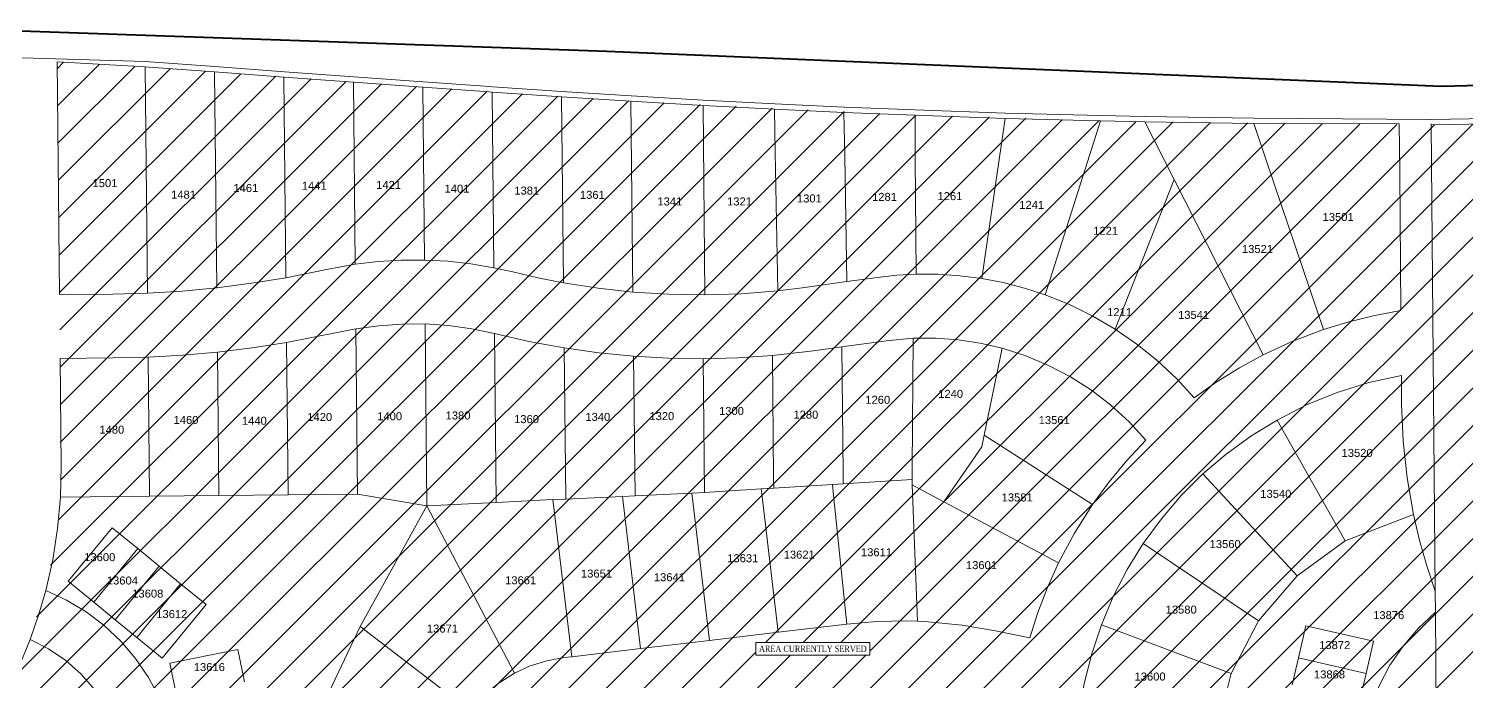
# Model space of a CAD drawing. Header units: feet. Extents: x 865220 to 2866543, y -2240498 to 973965.
# Drawn here: x 2859631 to 2860978, y 968054 to 968666 of the extents above; entities that cross this region are included whole.
import ezdxf
from ezdxf.enums import TextEntityAlignment as Align
from ezdxf.lldxf.tags import DXFTag

# ---------------------------------------------------------------- set-up
doc = ezdxf.new("R2010")
doc.units = ezdxf.units.FT
doc.header["$LTSCALE"] = 0.015
doc.header["$MEASUREMENT"] = 0
for name, color, linetype in [('48A', 112, '48A'), ('Dakota County Addresses', 7, 'Continuous'), ('Dakota County Parcels', 7, 'Continuous'), ('NOTES', 7, 'Continuous'), ('TERMINALS', 7, 'Continuous')]:
    doc.layers.add(name, color=color, linetype=linetype)
doc.layers.add('WORK BOUNDARY', color=110, linetype='Continuous', lineweight=40)
doc.styles.add('Dimensions 100', font='arial.ttf')
doc.styles.add('Line', font='txt.shx', dxfattribs={"height": 3})
doc.styles.add('SIMPLEX', font='times.ttf', dxfattribs={"width": 0.8})
tags = doc.linetypes.add('48A', pattern='A,80,-5,["48A",Line,S=1.5,R=0,X=0,Y=-1.5],-20', length=105).pattern_tags.tags
tags[6] = DXFTag(74, 10)

# ---------------------------------------------------------------- blocks, each defined once
blk = doc.blocks.new('ACMAP_ANN_TEMPLATE_Dakota County Addresses')
at = {"layer": 'Dakota County Addresses', "style": 'Dimensions 100'}
blk.add_attdef('DakotaCountyAddress', text='', height=50, dxfattribs=at).set_placement((0, 0), align=Align.CENTER)

msp = doc.modelspace()

# ---------------------------------------------------------------- hatches: boundary and pattern name
at = {"layer": 'NOTES', "lineweight": 5, "ltscale": 100}
h = msp.add_hatch(dxfattribs=at)
h.set_pattern_fill('ANSI31', color=1, scale=200)
h.set_pattern_definition([(45, (-51622.26, -8360.607), (-17.67766953, 17.67766953), [])])
h.paths.add_polyline_path([(2862217.9, 967764.4), (2862217.9, 968583.5), (2862201.9, 968598.9), (2860945.5, 968575.9), (2860677, 968578.9), (2860461.7, 968585), (2860195.4, 968598.2), (2860000.2, 968611.5), (2859805.1, 968625.7), (2859657.5, 968635), (2859660.3, 968356.8), (2859660.6, 968226.8), (2859658, 968197.3), (2859646.9, 968139.2), (2859623.1, 968071.1), (2859637.2, 966650)])

# ---------------------------------------------------------------- linework, layer by layer
at = {"layer": '48A', "lineweight": 5, "ltscale": 100, "flags": 128}
msp.add_lwpolyline([(2863188.1, 968635.2), (2862367.8, 968621.7), (2862215.1, 968604.3), (2861104.5, 968583.7), (2860945.4, 968580.8), (2860779.3, 968582.3), (2860677.1, 968583.8), (2860635.7, 968584.7), (2860546.3, 968587), (2860461.9, 968589.9), (2860395.2, 968592.6), (2860330.2, 968595.6), (2860263.2, 968599.1), (2860195.7, 968603), (2860130.7, 968607.2), (2860065.6, 968611.7), (2860062.8, 968611.9), (2860000.6, 968616.4), (2859935.6, 968621.1), (2859870.5, 968625.8), (2859805.5, 968630.5), (2859744.3, 968635), (2859740.4, 968635.2), (2859592.5, 968639.8), (2859593.5, 968541.8), (2859594.2, 968469.8), (2859594.9, 968335.5), (2859591, 968325.5)], dxfattribs=at)
at = {"layer": 'Dakota County Parcels', "lineweight": 5, "ltscale": 100}
for p, q in [((2859657.5, 968634.9), (2859659.7, 968416.7)), ((2859740.1, 968630.3), (2859742.2, 968418.1)), ((2859805.1, 968625.5), (2859807.1, 968423.1)), ((2859870.1, 968620.8), (2859872, 968432.5)), ((2859935.2, 968616.1), (2859936.9, 968445.1)), ((2860000.2, 968611.4), (2860001.8, 968449.1)), ((2860065.3, 968606.7), (2860066.9, 968441.8)), ((2860130.3, 968602.2), (2860132, 968427.7)), ((2860195.4, 968598), (2860197.1, 968419.1)), ((2860264.7, 968416.5), (2860262.9, 968594.1)), ((2860330.6, 968550.2), (2860329.9, 968590.6)), ((2860395.7, 968546.3), (2860395, 968587.6)), ((2860461.9, 968545), (2860461.7, 968584.9)), ((2860540.5, 968543.5), (2860546.1, 968582)), ((2860621.1, 968534.2), (2860635.6, 968579.7)), ((2860704.5, 968524.5), (2860677, 968578.8)), ((2860779.2, 968577.3), (2860798.6, 968519.7)), ((2860915.9, 968531.5), (2860915.5, 968576.8)), ((2860949.2, 968138.5), (2860945.5, 968576.9)), ((2860332.9, 968420.2), (2860330.6, 968550.2)), ((2860397.7, 968428.8), (2860395.7, 968546.3)), ((2860462.6, 968435.8), (2860461.9, 968545)), ((2860524.1, 968431.8), (2860540.5, 968543.5)), ((2860583.6, 968416.4), (2860621.1, 968534.2)), ((2860917, 968401.6), (2860915.9, 968531.5)), ((2860649.3, 968384.2), (2860704.5, 968524.5)), ((2860788, 968360.1), (2860704.5, 968524.5)), ((2860798.6, 968519.7), (2860844.4, 968383.8)), ((2859872, 968432.5), (2859910.1, 968440.2)), ((2859936.9, 968445.1), (2859910.1, 968440.2)), ((2860084.5, 968437.9), (2860066.9, 968441.8)), ((2860332.9, 968420.2), (2860358.2, 968423.3)), ((2860397.7, 968428.8), (2860358.2, 968423.3)), ((2860426.4, 968432.8), (2860397.7, 968428.8)), ((2859709.6, 968417.2), (2859659.7, 968416.7)), ((2859709.6, 968417.2), (2859742.2, 968418.1)), ((2859872.6, 968371.7), (2859923.1, 968381.6)), ((2859937.5, 968384.5), (2859923.1, 968381.6)), ((2859939, 968229.5), (2859937.5, 968384.5)), ((2860004.2, 968218.6), (2860002.4, 968389.1)), ((2859874, 968228.8), (2859872.6, 968371.7)), ((2860069.1, 968221.7), (2860067.6, 968380.3)), ((2860070, 968379.7), (2860067.6, 968380.3)), ((2860393.1, 968367.6), (2860366.4, 968363.9)), ((2860434.7, 968373.4), (2860393.1, 968367.6)), ((2860394.2, 968249.2), (2860393.1, 968367.6)), ((2860459.8, 968375.7), (2860434.7, 968373.4)), ((2860458.9, 968253.2), (2860459.8, 968375.7)), ((2859710.2, 968357.2), (2859660.3, 968356.7)), ((2859660.3, 968356.7), (2859661.3, 968255.8)), ((2859710.2, 968357.2), (2859742.8, 968358.1)), ((2859744.1, 968227.6), (2859742.8, 968358.1)), ((2859809, 968228.2), (2859807.7, 968362.8)), ((2860134.2, 968224.8), (2860132.8, 968366.7)), ((2860199.2, 968227.9), (2860197.9, 968358.8)), ((2860264.2, 968231), (2860262.9, 968356.4)), ((2860328.1, 968359.5), (2860366.4, 968363.9)), ((2860329.1, 968245.1), (2860328.1, 968359.5)), ((2860526.4, 968284.7), (2860543.4, 968366.3)), ((2860917.7, 968314), (2860917.5, 968340.9)), ((2860864.7, 968185.7), (2860800.9, 968299)), ((2860488.5, 968222.4), (2860524.1, 968273.8)), ((2860524.1, 968273.8), (2860526.4, 968284.7)), ((2860526.4, 968284.7), (2860628, 968219.9)), ((2859660.6, 968226.7), (2859661.3, 968255.8)), ((2860394.2, 968239.2), (2860394.2, 968249.2)), ((2860458.9, 968243.2), (2860458.9, 968253.2)), ((2860819.7, 968152.9), (2860731.5, 968248.4)), ((2860264.2, 968231), (2860317.4, 968234.4)), ((2860317.4, 968234.4), (2860329.2, 968235.1)), ((2860317.4, 968234.4), (2860318.6, 968224.4)), ((2860329.2, 968235.1), (2860329.1, 968245.1)), ((2860329.2, 968235.1), (2860384.3, 968238.5)), ((2860384.3, 968238.5), (2860394.2, 968239.2)), ((2860384.3, 968238.5), (2860385.3, 968228.6)), ((2860394.2, 968239.2), (2860458.9, 968243.2)), ((2860458.9, 968243.2), (2860459, 968238.1)), ((2860459, 968238.1), (2860463.8, 968110.3)), ((2860459, 968238.1), (2860469.3, 968232.7)), ((2859744.1, 968227.6), (2859660.6, 968226.7)), ((2859809, 968228.2), (2859744.1, 968227.6)), ((2859874, 968228.8), (2859809, 968228.2)), ((2859939, 968229.5), (2859874, 968228.8)), ((2860004.2, 968218.6), (2859939, 968229.5)), ((2860004.2, 968218.6), (2860069.1, 968221.7)), ((2860069.1, 968221.7), (2860122.3, 968224.3)), ((2860122.3, 968224.3), (2860134.2, 968224.8)), ((2860122.3, 968224.3), (2860139.8, 968076.9)), ((2860134.2, 968224.8), (2860187.4, 968227.4)), ((2860187.4, 968227.4), (2860199.2, 968227.9)), ((2860187.4, 968227.4), (2860204.3, 968084.6)), ((2860199.2, 968227.9), (2860252.4, 968230.5)), ((2860252.4, 968230.5), (2860264.2, 968231)), ((2860268.9, 968092.3), (2860252.4, 968230.5)), ((2860318.6, 968224.4), (2860333.4, 968099.9)), ((2860385.3, 968228.6), (2860397.7, 968107.6)), ((2860469.3, 968232.7), (2860488.5, 968222.4)), ((2860488.5, 968222.4), (2860596, 968164.9)), ((2859941.7, 968105.4), (2860004.2, 968218.6)), ((2860004.2, 968218.6), (2860086.3, 968061.5)), ((2860864.7, 968185.7), (2860928.8, 968210.4)), ((2859667.9, 968147.7), (2859709.1, 968198)), ((2859709.1, 968198), (2859733.1, 968178.4)), ((2860783.5, 968110.6), (2860675.6, 968183.2)), ((2860819.7, 968152.9), (2860864.7, 968185.7)), ((2859691.9, 968128.1), (2859733.1, 968178.4)), ((2859733.1, 968178.4), (2859753.2, 968161.9)), ((2859712, 968111.6), (2859753.2, 968161.9)), ((2859753.2, 968161.9), (2859773.3, 968145.4)), ((2860783.5, 968110.6), (2860819.7, 968152.9)), ((2859691.9, 968128.1), (2859667.9, 968147.7)), ((2859773.3, 968145.4), (2859732.1, 968095.1)), ((2859773.3, 968145.4), (2859797.3, 968125.8)), ((2860949.4, 968118.6), (2860949.2, 968138.5)), ((2859712, 968111.6), (2859691.9, 968128.1)), ((2859797.3, 968125.8), (2859756.1, 968075.5)), ((2859732.1, 968095.1), (2859712, 968111.6)), ((2860952.2, 967781.1), (2860949.4, 968118.6)), ((2859894.9, 968006.9), (2859941.7, 968105.4)), ((2859941.7, 968105.4), (2860044.8, 968026.2)), ((2860268.9, 968092.3), (2860333.4, 968099.9)), ((2860333.4, 968099.9), (2860397.7, 968107.6)), ((2860463.8, 968110.3), (2860453.8, 968110.5)), ((2860473.9, 968109.8), (2860463.8, 968110.3)), ((2860537.1, 968101.3), (2860569.1, 968094.6)), ((2860758, 968061.1), (2860636.3, 968106.8)), ((2860758, 968061.1), (2860783.5, 968110.6)), ((2860821.1, 968075.8), (2860828, 968106)), ((2860828, 968106), (2860891.4, 968091.4)), ((2859623.1, 968071), (2859632.2, 968093.2)), ((2859756.1, 968075.5), (2859732.1, 968095.1)), ((2860204.3, 968084.6), (2860139.8, 968076.9)), ((2860268.9, 968092.3), (2860204.3, 968084.6)), ((2860891.4, 968091.4), (2860884.4, 968061.2)), ((2859826.9, 968083.8), (2859763.2, 968070.9)), ((2859833.1, 968053.4), (2859826.9, 968083.8)), ((2860139.8, 968076.9), (2860132.5, 968076.1)), ((2860815.2, 968050.5), (2860821.1, 968075.8)), ((2860884.4, 968061.2), (2860821.1, 968075.8)), ((2859763.2, 968070.9), (2859769.4, 968040.5)), ((2860744.5, 968007), (2860758, 968061.1)), ((2860884.4, 968061.2), (2860878.5, 968035.8))]:
    msp.add_line(p, q, dxfattribs=at)
for points in [[(2860915.5, 968576.8), (2860779.2, 968577.3), (2860677, 968578.8), (2860635.6, 968579.7), (2860546.1, 968582), (2860461.7, 968584.9), (2860395, 968587.6), (2860329.9, 968590.6), (2860262.9, 968594.1), (2860195.4, 968598), (2860130.3, 968602.2), (2860065.3, 968606.7), (2860062.5, 968606.9), (2860000.2, 968611.4), (2859935.2, 968616.1), (2859870.1, 968620.8), (2859805.1, 968625.5), (2859743.9, 968630), (2859740.1, 968630.3), (2859657.5, 968634.9)], [(2862201.9, 968598.8), (2861104.6, 968578.7), (2860945.5, 968575.8)], [(2860001.8, 968449.1), (2859980.1, 968449), (2859958.4, 968447.7), (2859936.9, 968445.1)], [(2860066.9, 968441.8), (2860045.4, 968445.5), (2860023.7, 968447.9), (2860001.8, 968449.1)], [(2860084.5, 968437.9), (2860108.2, 968432.4), (2860132, 968427.7)], [(2860462.6, 968435.8), (2860444.4, 968434.8), (2860426.4, 968432.8)], [(2860524.1, 968431.8), (2860503.7, 968434.4), (2860483.1, 968435.7), (2860462.6, 968435.8)], [(2859742.2, 968418.1), (2859774.7, 968420), (2859807.1, 968423.1)], [(2859807.1, 968423.1), (2859839.6, 968427.3), (2859872, 968432.5)], [(2860132, 968427.7), (2860164.5, 968422.7), (2860197.1, 968419.1)], [(2860583.6, 968416.4), (2860564.1, 968422.8), (2860544.3, 968427.9), (2860524.1, 968431.8)], [(2860197.1, 968419.1), (2860230.9, 968417), (2860264.7, 968416.5)], [(2860264.7, 968416.4), (2860298.8, 968417.5), (2860332.9, 968420.2)], [(2860649.3, 968384.2), (2860628.2, 968396.5), (2860606.3, 968407.3), (2860583.6, 968416.4)], [(2860917, 968401.6), (2860892.5, 968397.1), (2860868.2, 968391.2), (2860844.4, 968383.8)], [(2860002.4, 968389.1), (2859980.7, 968389), (2859959, 968387.5), (2859937.5, 968384.5)], [(2860067.6, 968380.3), (2860046.1, 968384.7), (2860024.4, 968387.6), (2860002.4, 968389.1)], [(2860723.3, 968319.7), (2860706.6, 968337.8), (2860688.7, 968354.7), (2860669.5, 968370.2), (2860649.3, 968384.2)], [(2860844.4, 968383.8), (2860815.8, 968373), (2860788, 968360.1)], [(2859807.7, 968362.8), (2859840.2, 968366.8), (2859872.6, 968371.7)], [(2860070, 968379.7), (2860101.2, 968372.5), (2860132.8, 968366.7)], [(2860543.4, 968366.3), (2860522.8, 968371.1), (2860502, 968374.3), (2860480.9, 968375.8), (2860459.8, 968375.7)], [(2859742.8, 968358.1), (2859775.3, 968359.9), (2859807.7, 968362.8)], [(2860132.8, 968366.7), (2860165.3, 968362.1), (2860197.9, 968358.8)], [(2860197.9, 968358.8), (2860230.4, 968357), (2860262.9, 968356.4)], [(2860262.9, 968356.4), (2860295.5, 968357.3), (2860328.1, 968359.5)], [(2860678.1, 968280.2), (2860662.4, 968297.3), (2860645.3, 968312.9), (2860626.9, 968327), (2860607.3, 968339.5), (2860586.8, 968350.2), (2860565.4, 968359.2), (2860543.4, 968366.3)], [(2860788, 968360.1), (2860765.6, 968347.9), (2860744, 968334.4), (2860723.3, 968319.7)], [(2860917.5, 968340.9), (2860887.1, 968334.1), (2860857.4, 968324.9), (2860828.6, 968313.1), (2860800.9, 968299)], [(2860917.7, 968314), (2860919.2, 968279.3), (2860922.9, 968244.7), (2860928.8, 968210.4)], [(2860800.9, 968299), (2860776.5, 968283.9), (2860753.3, 968267), (2860731.5, 968248.4)], [(2860678.1, 968280.2), (2860660.2, 968261.1), (2860643.5, 968241), (2860628, 968219.9)], [(2860731.5, 968248.4), (2860711.2, 968228.1), (2860692.5, 968206.3), (2860675.6, 968183.2)], [(2859646.9, 968139), (2859653.4, 968167.9), (2859658, 968197.2), (2859660.6, 968226.7)], [(2860628, 968219.9), (2860611, 968193), (2860596, 968164.9)], [(2860928.8, 968210.4), (2860934.5, 968186.1), (2860941.3, 968162.1), (2860949.2, 968138.5)], [(2860675.6, 968183.2), (2860660.5, 968158.8), (2860647.4, 968133.3), (2860636.3, 968106.8)], [(2860596, 968164.9), (2860585.7, 968142), (2860576.7, 968118.5), (2860569.1, 968094.6)], [(2859632.2, 968093.2), (2859640.2, 968115.9), (2859646.9, 968139)], [(2859772, 967955.9), (2859770.6, 967977.3), (2859767, 967998.3), (2859761.2, 968018.9), (2859753.2, 968038.7), (2859743.1, 968057.5), (2859731, 968075.2), (2859717.1, 968091.4), (2859701.6, 968106.1), (2859684.6, 968119), (2859666.3, 968130), (2859646.9, 968139)], [(2860949.4, 968118.6), (2860933.4, 968103.7), (2860919.1, 968087), (2860906.8, 968068.9), (2860896.5, 968049.5), (2860888.4, 968029.2), (2860882.7, 968008), (2860879.2, 967986.4), (2860878.2, 967964.5)], [(2860453.8, 968110.5), (2860425.7, 968110), (2860397.7, 968107.6)], [(2860537.1, 968101.3), (2860505.7, 968106.7), (2860473.9, 968109.8)], [(2860636.3, 968106.8), (2860627.2, 968079.6), (2860620.3, 968051.8), (2860615.6, 968023.5)], [(2859724, 967955.5), (2859722.6, 967974.9), (2859718.7, 967994), (2859712.4, 968012.4), (2859703.8, 968029.8), (2859693, 968045.9), (2859680.2, 968060.6), (2859665.7, 968073.5), (2859649.6, 968084.4), (2859632.2, 968093.2)], [(2860132.5, 968076.1), (2860116.5, 968073.1), (2860101, 968068.3), (2860086.3, 968061.5)], [(2860086.3, 968061.5), (2860070.8, 968051.7), (2860056.9, 968039.9), (2860044.8, 968026.2)]]:
    msp.add_lwpolyline(points, dxfattribs=at)
at = {"layer": 'WORK BOUNDARY', "ltscale": 50, "flags": 128}
msp.add_lwpolyline([(2859578.2, 968665.6), (2860173.2, 968644.9), (2860954.9, 968612.3), (2862141.9, 968643), (2863262.2, 968676), (2863725.3, 968677.3), (2863722.3, 969087), (2864002.3, 969087), (2864002.3, 968643.5), (2864256.7, 968643.5), (2864266.7, 968647.8), (2864266.7, 968647.8), (2864266.7, 968647.8), (2862353.1, 967822), (2860956.9, 967219.4), (2856970.8, 965499)], dxfattribs=at)

# ---------------------------------------------------------------- block references
at = {"layer": 'Dakota County Addresses', "lineweight": 5, "ltscale": 100, "xscale": 0.15, "yscale": 0.15, "zscale": 0.15}
for p, values in [((2859702.4, 968517.5), {'DakotaCountyAddress': '1501'}), ((2859834.4, 968512.9), {'DakotaCountyAddress': '1461'}), ((2859898.5, 968515), {'DakotaCountyAddress': '1441'}), ((2859968.2, 968515.8), {'DakotaCountyAddress': '1421'}), ((2860032.3, 968512.3), {'DakotaCountyAddress': '1401'}), ((2860097.7, 968510.5), {'DakotaCountyAddress': '1381'}), ((2859776, 968506.7), {'DakotaCountyAddress': '1481'}), ((2860159.2, 968506.5), {'DakotaCountyAddress': '1361'}), ((2860231.8, 968500.3), {'DakotaCountyAddress': '1341'}), ((2860297.1, 968500.3), {'DakotaCountyAddress': '1321'}), ((2860362.6, 968503.1), {'DakotaCountyAddress': '1301'}), ((2860433, 968504.6), {'DakotaCountyAddress': '1281'}), ((2860494.3, 968505.3), {'DakotaCountyAddress': '1261'}), ((2860571, 968497.1), {'DakotaCountyAddress': '1241'}), ((2860858.2, 968485.7), {'DakotaCountyAddress': '13501'}), ((2860640.3, 968472.8), {'DakotaCountyAddress': '1221'}), ((2860782.6, 968455.7), {'DakotaCountyAddress': '13521'}), ((2860653.3, 968396.5), {'DakotaCountyAddress': '1211'}), ((2860722.7, 968393.9), {'DakotaCountyAddress': '13541'}), ((2860495, 968319.8), {'DakotaCountyAddress': '1240'}), ((2860426.7, 968314.2), {'DakotaCountyAddress': '1260'}), ((2859778.3, 968295.3), {'DakotaCountyAddress': '1460'}), ((2859842.4, 968294.6), {'DakotaCountyAddress': '1440'}), ((2859903.7, 968298.1), {'DakotaCountyAddress': '1420'}), ((2859969.2, 968298.8), {'DakotaCountyAddress': '1400'}), ((2860033.3, 968299.5), {'DakotaCountyAddress': '1380'}), ((2860097.5, 968296.1), {'DakotaCountyAddress': '1360'}), ((2860164.3, 968298.2), {'DakotaCountyAddress': '1340'}), ((2860224.3, 968298.9), {'DakotaCountyAddress': '1320'}), ((2860289.6, 968303.7), {'DakotaCountyAddress': '1300'}), ((2860359.3, 968300.3), {'DakotaCountyAddress': '1280'}), ((2860592.1, 968295.2), {'DakotaCountyAddress': '13561'}), ((2859708.8, 968286.2), {'DakotaCountyAddress': '1480'}), ((2860876, 968264.4), {'DakotaCountyAddress': '13520'}), ((2860799.8, 968226), {'DakotaCountyAddress': '13540'}), ((2860557.4, 968222.6), {'DakotaCountyAddress': '13581'}), ((2860752.3, 968178.9), {'DakotaCountyAddress': '13560'}), ((2859697.5, 968166.6), {'DakotaCountyAddress': '13600'}), ((2860300.2, 968165.6), {'DakotaCountyAddress': '13631'}), ((2860353.1, 968169), {'DakotaCountyAddress': '13621'}), ((2860425.5, 968171.2), {'DakotaCountyAddress': '13611'}), ((2860523.9, 968159.1), {'DakotaCountyAddress': '13601'}), ((2859718.7, 968144.7), {'DakotaCountyAddress': '13604'}), ((2860092, 968144.9), {'DakotaCountyAddress': '13661'}), ((2860163.1, 968151.2), {'DakotaCountyAddress': '13651'}), ((2860231.4, 968147.8), {'DakotaCountyAddress': '13641'}), ((2859742.5, 968132.4), {'DakotaCountyAddress': '13608'}), ((2860711.1, 968117.4), {'DakotaCountyAddress': '13580'}), ((2859765, 968113.2), {'DakotaCountyAddress': '13612'}), ((2860905.6, 968112.2), {'DakotaCountyAddress': '13876'}), ((2860018.7, 968099.6), {'DakotaCountyAddress': '13671'}), ((2860855, 968084.1), {'DakotaCountyAddress': '13872'}), ((2859800.2, 968063.5), {'DakotaCountyAddress': '13616'}), ((2860681.9, 968054.6), {'DakotaCountyAddress': '13600'}), ((2860850.1, 968056.6), {'DakotaCountyAddress': '13868'})]:
    msp.add_blockref('ACMAP_ANN_TEMPLATE_Dakota County Addresses', p, dxfattribs=at).add_auto_attribs(values)

# ---------------------------------------------------------------- next in the draw order: texts
at = {"layer": 'TERMINALS', "lineweight": 5, "ltscale": 100, "insert": (2860315.4, 968087.4), "char_height": 6, "attachment_point": 1, "style": 'SIMPLEX', "bg_fill": 19, "box_fill_scale": 1.5, "bg_fill_color": 256, "bg_fill_transparency": 0}
msp.add_mtext('AREA CURRENTLY SERVED', dxfattribs=at)

doc.saveas('drawing.dxf')
